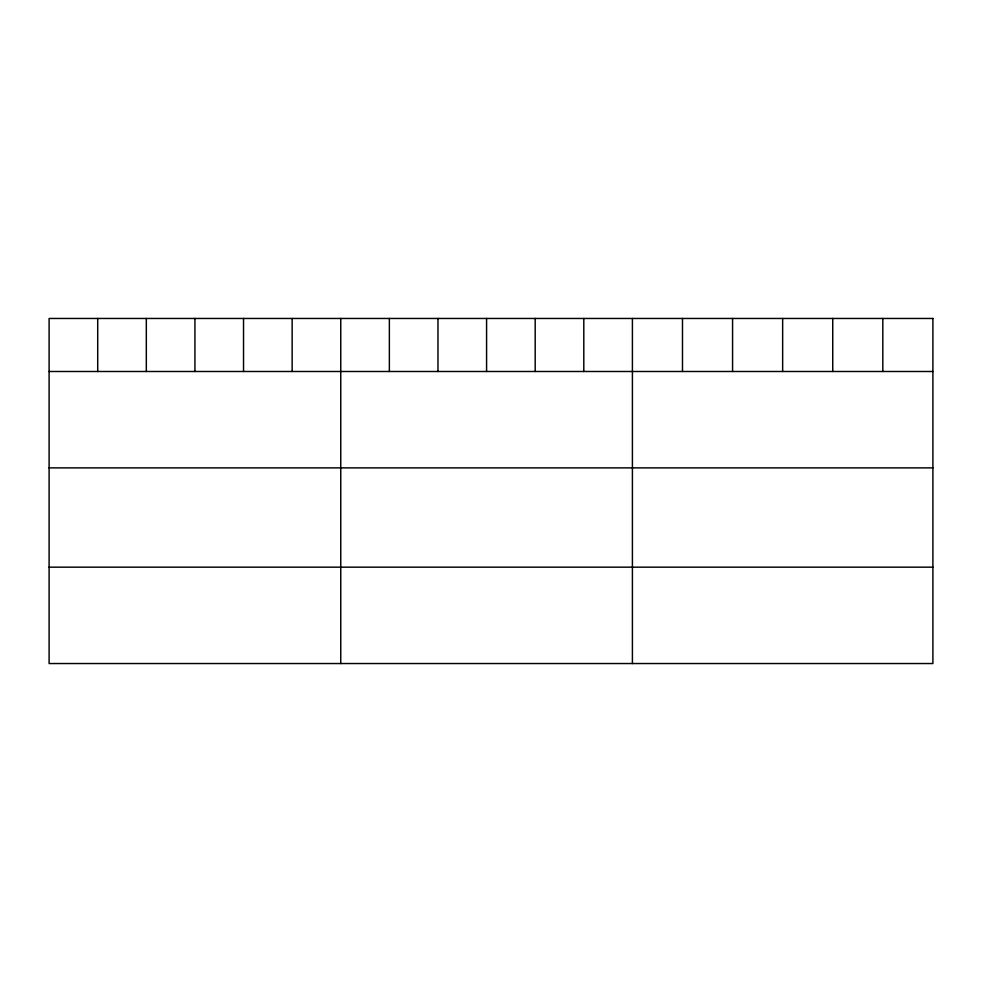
<?xml version="1.0" encoding="UTF-8"?>
<svg xmlns="http://www.w3.org/2000/svg" width="982" height="982" viewBox="0 0 982 982"><rect width="100%" height="100%" fill="white"/><g stroke="black" fill="none" stroke-linecap="round" stroke-linejoin="round"><path stroke-width="1.47" d="M49.1 371.491L932.9 371.491M49.1 467.874L932.9 467.874M49.1 567.166L932.9 567.166M882.818 318.463L882.818 371.491M832.736 318.463L832.736 371.491M782.654 318.463L782.654 371.491M732.572 318.463L732.572 371.491M682.49 318.463L682.49 371.491M632.408 318.463L632.408 663.537M583.799 318.463L583.799 371.491M535.19 318.463L535.19 371.491M486.581 318.463L486.581 371.491M437.972 318.463L437.972 371.491M389.363 318.463L389.363 371.491M340.754 318.463L340.754 663.537M292.145 318.463L292.145 371.491M243.536 318.463L243.536 371.491M194.927 318.463L194.927 371.491M146.318 318.463L146.318 371.491M97.709 318.463L97.709 371.491M932.9 318.463L49.1 318.463L49.1 663.537L932.9 663.537L932.9 318.463"/></g></svg>
